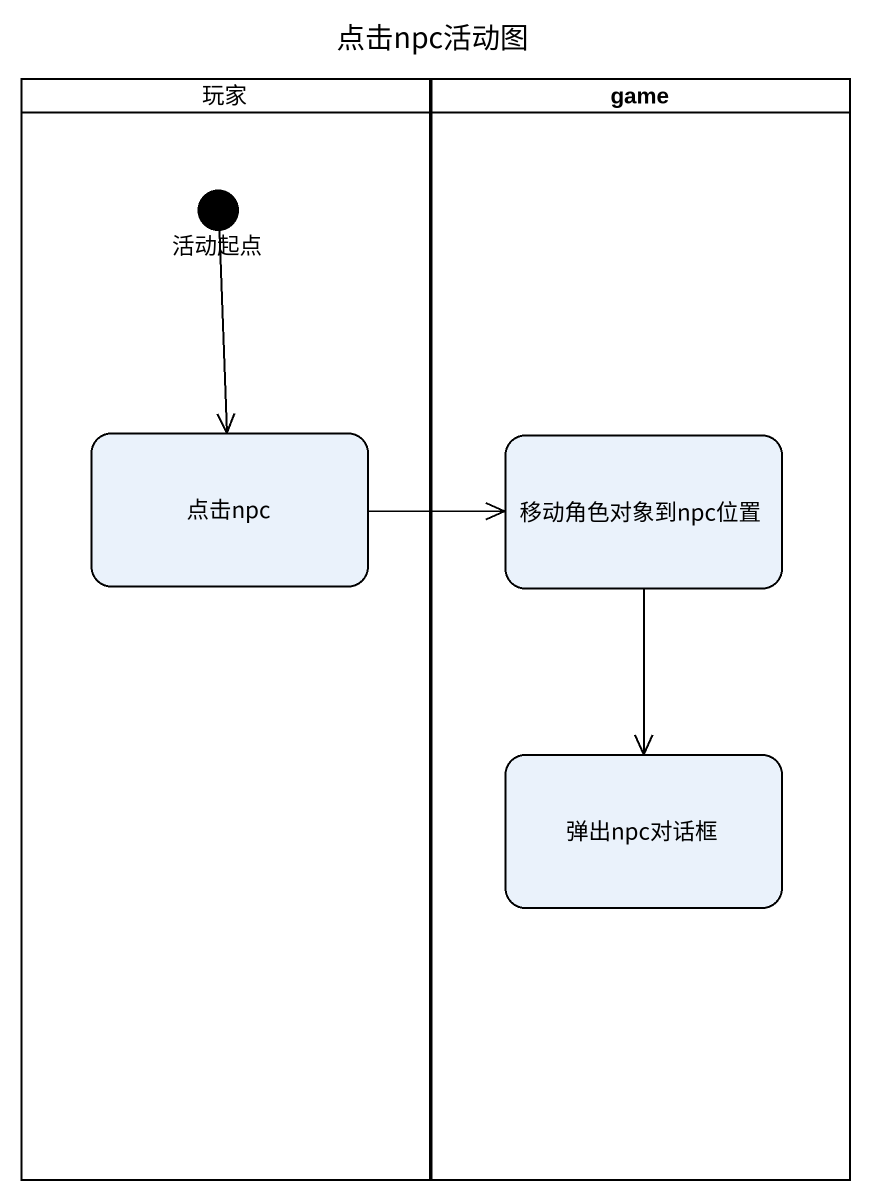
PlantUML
@startuml
title 点击npc活动图
hide empty description
state 玩家 <<partition>> {
  state 活动起点 <<start>>
  state 点击npc
}
state game <<partition>> {
  state 移动角色对象到npc位置
  state 弹出npc对话框
}
活动起点 --> 点击npc
点击npc -right-> 移动角色对象到npc位置
移动角色对象到npc位置 --> 弹出npc对话框
@enduml
